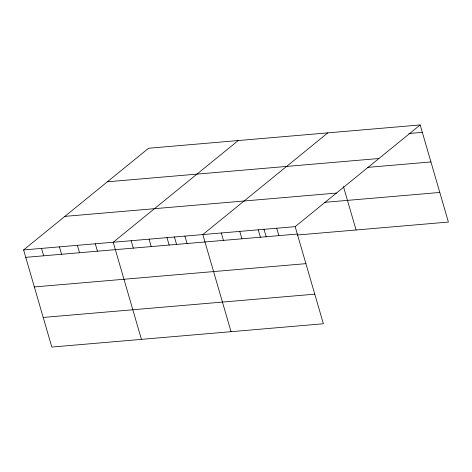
<?xml version="1.0" encoding="UTF-8"?>
<svg xmlns="http://www.w3.org/2000/svg" width="472" height="472" viewBox="0 0 472 472"><rect width="100%" height="100%" fill="white"/><g stroke="black" fill="none" stroke-linecap="round" stroke-linejoin="round"><path stroke-width="0.71" d="M420.186 124.944L295.159 226.648L323.379 323.768L51.814 347.056L23.6 249.936L148.621 148.232L420.186 124.944L448.4 222.064L297.283 235.026M238.236 140.55L113.215 242.248L141.429 339.368M327.851 132.862L202.83 234.566L231.044 331.686M408.841 133.511L422.334 132.349M107.362 181.797L378.927 158.509M367.723 167.377L430.936 161.955M64.859 216.371L336.418 193.083M324.524 202.346L439.798 192.458M23.6 249.936L295.159 226.648M25.753 257.34L297.313 234.053M34.356 286.947L305.915 263.659M43.218 317.449L314.777 294.162M343.439 186.511L356.071 229.982M276.698 228.23L278.846 235.634M263.995 229.209L266.249 236.962M258.231 229.811L260.379 237.221M239.764 231.398L241.918 238.802M221.297 232.979L223.451 240.384M184.906 236.1L187.059 243.505M174.38 236.897L176.634 244.649M166.988 237.64L169.135 245.045M149.064 239.174L151.211 246.579M131.139 240.714L133.293 248.119M95.291 243.788L97.444 251.192M77.367 245.322L79.52 252.726M59.448 246.862L61.596 254.266M41.524 248.396L43.672 255.8"/></g></svg>
